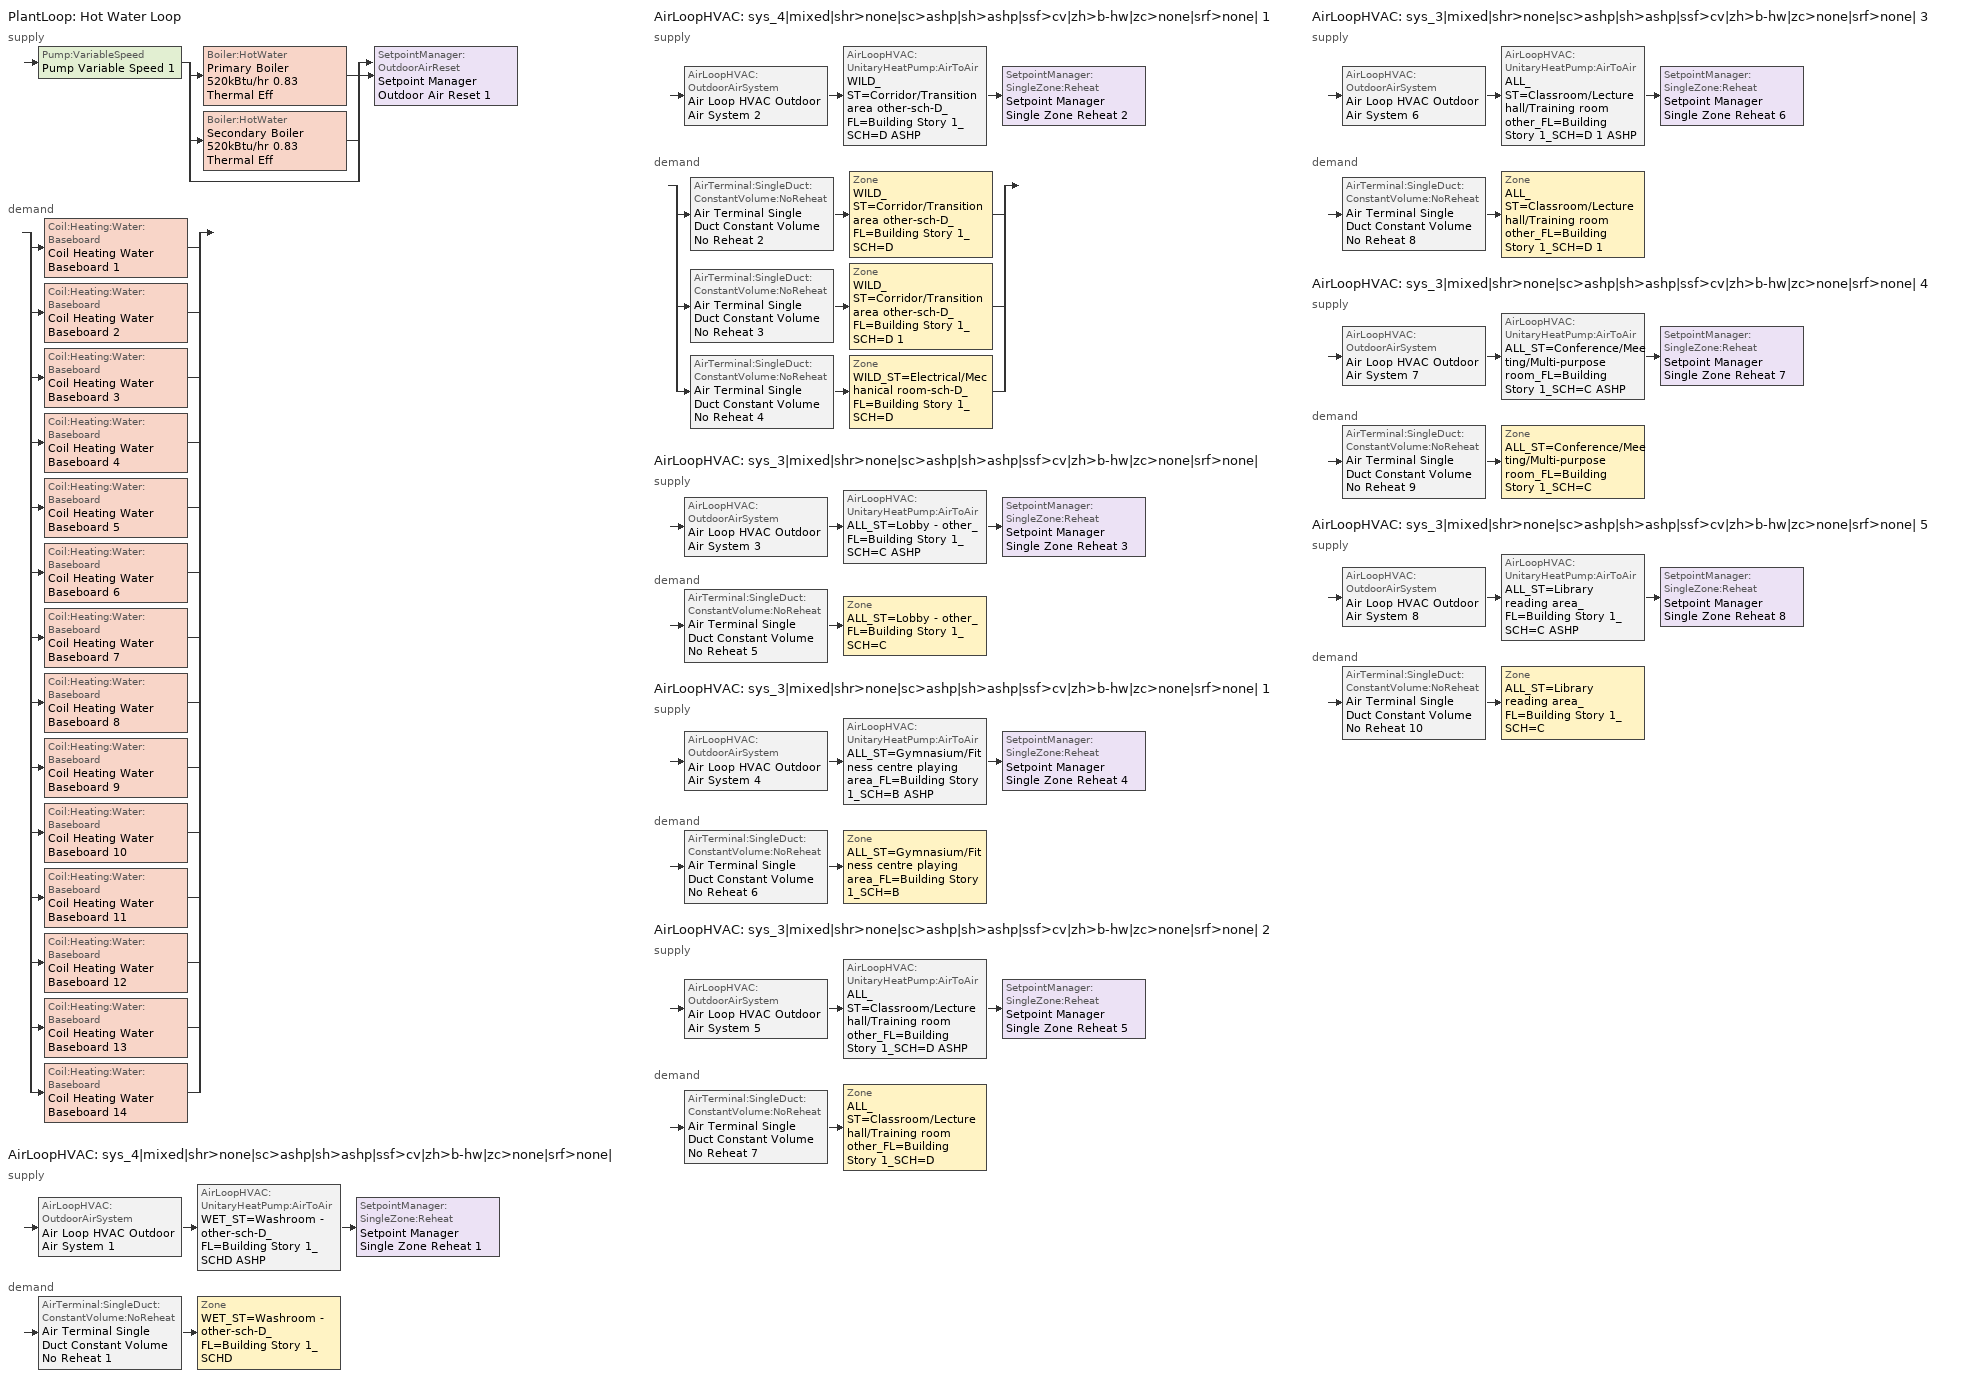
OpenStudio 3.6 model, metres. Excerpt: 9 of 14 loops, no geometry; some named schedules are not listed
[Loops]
PlantLoop 'Hot Water Loop'
 supply: Pump:VariableSpeed 'Pump Variable Speed 1' > split
  | Boiler:HotWater 'Primary Boiler 520kBtu/hr 0.83 Thermal Eff'
  | Boiler:HotWater 'Secondary Boiler 520kBtu/hr 0.83 Thermal Eff'
  | bypass
  join > SetpointManager:OutdoorAirReset 'Setpoint Manager Outdoor Air Reset 1'
 demand: split
  | Coil:Heating:Water:Baseboard 'Coil Heating Water Baseboard 1'
  | Coil:Heating:Water:Baseboard 'Coil Heating Water Baseboard 2'
  | Coil:Heating:Water:Baseboard 'Coil Heating Water Baseboard 3'
  | Coil:Heating:Water:Baseboard 'Coil Heating Water Baseboard 4'
  | Coil:Heating:Water:Baseboard 'Coil Heating Water Baseboard 5'
  | Coil:Heating:Water:Baseboard 'Coil Heating Water Baseboard 6'
  | Coil:Heating:Water:Baseboard 'Coil Heating Water Baseboard 7'
  | Coil:Heating:Water:Baseboard 'Coil Heating Water Baseboard 8'
  | Coil:Heating:Water:Baseboard 'Coil Heating Water Baseboard 9'
  | Coil:Heating:Water:Baseboard 'Coil Heating Water Baseboard 10'
  | Coil:Heating:Water:Baseboard 'Coil Heating Water Baseboard 11'
  | Coil:Heating:Water:Baseboard 'Coil Heating Water Baseboard 12'
  | Coil:Heating:Water:Baseboard 'Coil Heating Water Baseboard 13'
  | Coil:Heating:Water:Baseboard 'Coil Heating Water Baseboard 14'
AirLoopHVAC 'sys_4|mixed|shr>none|sc>ashp|sh>ashp|ssf>cv|zh>b-hw|zc>none|srf>none|'
 supply: AirLoopHVAC:OutdoorAirSystem 'Air Loop HVAC Outdoor Air System 1' > AirLoopHVAC:UnitaryHeatPump:AirToAir 'WET_ST=Washroom - other-sch-D_FL=Building Story 1_SCHD ASHP' > SetpointManager:SingleZone:Reheat 'Setpoint Manager Single Zone Reheat 1'
 demand: AirTerminal:SingleDuct:ConstantVolume:NoReheat 'Air Terminal Single Duct Constant Volume No Reheat 1' > Zone 'WET_ST=Washroom - other-sch-D_FL=Building Story 1_SCHD'
AirLoopHVAC 'sys_4|mixed|shr>none|sc>ashp|sh>ashp|ssf>cv|zh>b-hw|zc>none|srf>none| 1'
 supply: AirLoopHVAC:OutdoorAirSystem 'Air Loop HVAC Outdoor Air System 2' > AirLoopHVAC:UnitaryHeatPump:AirToAir 'WILD_ST=Corridor/Transition area other-sch-D_FL=Building Story 1_SCH=D ASHP' > SetpointManager:SingleZone:Reheat 'Setpoint Manager Single Zone Reheat 2'
 demand: split
  | AirTerminal:SingleDuct:ConstantVolume:NoReheat 'Air Terminal Single Duct Constant Volume No Reheat 2' > Zone 'WILD_ST=Corridor/Transition area other-sch-D_FL=Building Story 1_SCH=D'
  | AirTerminal:SingleDuct:ConstantVolume:NoReheat 'Air Terminal Single Duct Constant Volume No Reheat 3' > Zone 'WILD_ST=Corridor/Transition area other-sch-D_FL=Building Story 1_SCH=D 1'
  | AirTerminal:SingleDuct:ConstantVolume:NoReheat 'Air Terminal Single Duct Constant Volume No Reheat 4' > Zone 'WILD_ST=Electrical/Mechanical room-sch-D_FL=Building Story 1_SCH=D'
AirLoopHVAC 'sys_3|mixed|shr>none|sc>ashp|sh>ashp|ssf>cv|zh>b-hw|zc>none|srf>none|'
 supply: AirLoopHVAC:OutdoorAirSystem 'Air Loop HVAC Outdoor Air System 3' > AirLoopHVAC:UnitaryHeatPump:AirToAir 'ALL_ST=Lobby - other_FL=Building Story 1_SCH=C ASHP' > SetpointManager:SingleZone:Reheat 'Setpoint Manager Single Zone Reheat 3'
 demand: AirTerminal:SingleDuct:ConstantVolume:NoReheat 'Air Terminal Single Duct Constant Volume No Reheat 5' > Zone 'ALL_ST=Lobby - other_FL=Building Story 1_SCH=C'
AirLoopHVAC 'sys_3|mixed|shr>none|sc>ashp|sh>ashp|ssf>cv|zh>b-hw|zc>none|srf>none| 1'
 supply: AirLoopHVAC:OutdoorAirSystem 'Air Loop HVAC Outdoor Air System 4' > AirLoopHVAC:UnitaryHeatPump:AirToAir 'ALL_ST=Gymnasium/Fitness centre playing area_FL=Building Story 1_SCH=B ASHP' > SetpointManager:SingleZone:Reheat 'Setpoint Manager Single Zone Reheat 4'
 demand: AirTerminal:SingleDuct:ConstantVolume:NoReheat 'Air Terminal Single Duct Constant Volume No Reheat 6' > Zone 'ALL_ST=Gymnasium/Fitness centre playing area_FL=Building Story 1_SCH=B'
AirLoopHVAC 'sys_3|mixed|shr>none|sc>ashp|sh>ashp|ssf>cv|zh>b-hw|zc>none|srf>none| 2'
 supply: AirLoopHVAC:OutdoorAirSystem 'Air Loop HVAC Outdoor Air System 5' > AirLoopHVAC:UnitaryHeatPump:AirToAir 'ALL_ST=Classroom/Lecture hall/Training room other_FL=Building Story 1_SCH=D ASHP' > SetpointManager:SingleZone:Reheat 'Setpoint Manager Single Zone Reheat 5'
 demand: AirTerminal:SingleDuct:ConstantVolume:NoReheat 'Air Terminal Single Duct Constant Volume No Reheat 7' > Zone 'ALL_ST=Classroom/Lecture hall/Training room other_FL=Building Story 1_SCH=D'
AirLoopHVAC 'sys_3|mixed|shr>none|sc>ashp|sh>ashp|ssf>cv|zh>b-hw|zc>none|srf>none| 3'
 supply: AirLoopHVAC:OutdoorAirSystem 'Air Loop HVAC Outdoor Air System 6' > AirLoopHVAC:UnitaryHeatPump:AirToAir 'ALL_ST=Classroom/Lecture hall/Training room other_FL=Building Story 1_SCH=D 1 ASHP' > SetpointManager:SingleZone:Reheat 'Setpoint Manager Single Zone Reheat 6'
 demand: AirTerminal:SingleDuct:ConstantVolume:NoReheat 'Air Terminal Single Duct Constant Volume No Reheat 8' > Zone 'ALL_ST=Classroom/Lecture hall/Training room other_FL=Building Story 1_SCH=D 1'
AirLoopHVAC 'sys_3|mixed|shr>none|sc>ashp|sh>ashp|ssf>cv|zh>b-hw|zc>none|srf>none| 4'
 supply: AirLoopHVAC:OutdoorAirSystem 'Air Loop HVAC Outdoor Air System 7' > AirLoopHVAC:UnitaryHeatPump:AirToAir 'ALL_ST=Conference/Meeting/Multi-purpose room_FL=Building Story 1_SCH=C ASHP' > SetpointManager:SingleZone:Reheat 'Setpoint Manager Single Zone Reheat 7'
 demand: AirTerminal:SingleDuct:ConstantVolume:NoReheat 'Air Terminal Single Duct Constant Volume No Reheat 9' > Zone 'ALL_ST=Conference/Meeting/Multi-purpose room_FL=Building Story 1_SCH=C'
AirLoopHVAC 'sys_3|mixed|shr>none|sc>ashp|sh>ashp|ssf>cv|zh>b-hw|zc>none|srf>none| 5'
 supply: AirLoopHVAC:OutdoorAirSystem 'Air Loop HVAC Outdoor Air System 8' > AirLoopHVAC:UnitaryHeatPump:AirToAir 'ALL_ST=Library reading area_FL=Building Story 1_SCH=C ASHP' > SetpointManager:SingleZone:Reheat 'Setpoint Manager Single Zone Reheat 8'
 demand: AirTerminal:SingleDuct:ConstantVolume:NoReheat 'Air Terminal Single Duct Constant Volume No Reheat 10' > Zone 'ALL_ST=Library reading area_FL=Building Story 1_SCH=C'
[Sizing:Zone] Zone Cooling Design Supply Air Temperature Input Method=TemperatureDifference; Zone Cooling Design Supply Air Temperature {C}=14; Zone Cooling Design Supply Air Temperature Difference {deltaC}=11; Zone Heating Design Supply Air Temperature Input Method=TemperatureDifference; Zone Heating Design Supply Air Temperature {C}=40; Zone Heating Design Supply Air Temperature Difference {deltaC}=21; Zone Cooling Design Supply Air Humidity Ratio {kg-H2O/kg-air}=0.0085; Zone Heating Design Supply Air Humidity Ratio {kg-H2O/kg-air}=0.008; Zone Heating Sizing Factor=1.3; Zone Cooling Sizing Factor=1; Cooling Design Air Flow Method=DesignDay; Heating Design Air Flow Method=DesignDay; Account for Dedicated Outdoor Air System=No; Dedicated Outdoor Air System Control Strategy=NeutralSupplyAir; Dedicated Outdoor Air Low Setpoint Temperature for Design {C}=autosize; Dedicated Outdoor Air High Setpoint Temperature for Design {C}=autosize; Zone Load Sizing Method=Sensible Load Only No Latent Load; Zone Latent Cooling Design Supply Air Humidity Ratio Input Method=HumidityRatioDifference; Zone Cooling Design Supply Air Humidity Ratio Difference {kgWater/kgDryAir}=0.005; Zone Latent Heating Design Supply Air Humidity Ratio Input Method=HumidityRatioDifference; Zone Humidification Design Supply Air Humidity Ratio Difference {kgWater/kgDryAir}=0.005
WET_ST=Washroom - other-sch-D_FL=Building Story 1_SCHD; ALL_ST=Lobby - other_FL=Building Story 1_SCH=C; ALL_ST=Gymnasium/Fitness centre playing area_FL=Building Story 1_SCH=B; ALL_ST=Classroom/Lecture hall/Training room other_FL=Building Story 1_SCH=D; ALL_ST=Classroom/Lecture hall/Training room other_FL=Building Story 1_SCH=D 1; ALL_ST=Conference/Meeting/Multi-purpose room_FL=Building Story 1_SCH=C; ALL_ST=Library reading area_FL=Building Story 1_SCH=C; WILD_ST=Corridor/Transition area other-sch-D_FL=Building Story 1_SCH=D; WILD_ST=Corridor/Transition area other-sch-D_FL=Building Story 1_SCH=D 1; WILD_ST=Electrical/Mechanical room-sch-D_FL=Building Story 1_SCH=D
[Zone equipment]
WET_ST=Washroom - other-sch-D_FL=Building Story 1_SCHD: Zone HVAC Baseboard Convective Water 1, Air Terminal Single Duct Constant Volume No Reheat 1
ALL_ST=Lobby - other_FL=Building Story 1_SCH=C: Zone HVAC Baseboard Convective Water 5, Air Terminal Single Duct Constant Volume No Reheat 5
ALL_ST=Gymnasium/Fitness centre playing area_FL=Building Story 1_SCH=B: Zone HVAC Baseboard Convective Water 6, Air Terminal Single Duct Constant Volume No Reheat 6
ALL_ST=Classroom/Lecture hall/Training room other_FL=Building Story 1_SCH=D: Zone HVAC Baseboard Convective Water 7, Air Terminal Single Duct Constant Volume No Reheat 7
ALL_ST=Classroom/Lecture hall/Training room other_FL=Building Story 1_SCH=D 1: Zone HVAC Baseboard Convective Water 8, Air Terminal Single Duct Constant Volume No Reheat 8
ALL_ST=Conference/Meeting/Multi-purpose room_FL=Building Story 1_SCH=C: Zone HVAC Baseboard Convective Water 9, Air Terminal Single Duct Constant Volume No Reheat 9
ALL_ST=Library reading area_FL=Building Story 1_SCH=C: Zone HVAC Baseboard Convective Water 10, Air Terminal Single Duct Constant Volume No Reheat 10
WILD_ST=Corridor/Transition area other-sch-D_FL=Building Story 1_SCH=D: Zone HVAC Baseboard Convective Water 2, Air Terminal Single Duct Constant Volume No Reheat 2
WILD_ST=Corridor/Transition area other-sch-D_FL=Building Story 1_SCH=D 1: Zone HVAC Baseboard Convective Water 3, Air Terminal Single Duct Constant Volume No Reheat 3
WILD_ST=Electrical/Mechanical room-sch-D_FL=Building Story 1_SCH=D: Zone HVAC Baseboard Convective Water 4, Air Terminal Single Duct Constant Volume No Reheat 4
[PlantLoop]
Hot Water Loop: Fluid Type=Water; Glycol Concentration=0; Plant Loop Volume {m3}=Autocalculate; Load Distribution Scheme=Optimal
[Sizing:Plant]
Hot Water Loop: Loop Type=Heating; Design Loop Exit Temperature {C}=82; Loop Design Temperature Difference {deltaC}=16; Sizing Option=NonCoincident; Zone Timesteps in Averaging Window=1; Coincident Sizing Factor Mode=None
[Pump:VariableSpeed]
Pump Variable Speed 1: Rated Pump Head {Pa}=203058; Motor Efficiency=0.865; Pump Control Type=Intermittent; Skin Loss Radiative Fraction=0.5; Design Power Sizing Method=PowerPerFlowPerPressure; Design Electric Power per Unit Flow Rate {W/(m3/s)}=348701.1; Design Shaft Power per Unit Flow Rate per Unit Head {W-s/m3-Pa}=1.28205; Design Minimum Flow Rate Fraction=0
[Boiler:HotWater] Fuel Type=NaturalGas; Nominal Capacity {W}=152455; Nominal Thermal Efficiency=0.83; Normalized Boiler Efficiency Curve=BOILER-EFFFPLR-NECB2011; Water Outlet Upper Temperature Limit {C}=99; Boiler Flow Mode=ConstantFlow; Parasitic Electric Load {W}=0; Sizing Factor=1
Primary Boiler 520kBtu/hr 0.83 Thermal Eff; Secondary Boiler 520kBtu/hr 0.83 Thermal Eff
[SetpointManager:OutdoorAirReset]
Setpoint Manager Outdoor Air Reset 1: Control Variable=Temperature; Setpoint at Outdoor Low Temperature {C}=82; Outdoor Low Temperature {C}=-16; Setpoint at Outdoor High Temperature {C}=60; Outdoor High Temperature {C}=0; Setpoint Node or NodeList=Hot Water Loop Supply Outlet Node
[AirLoopHVAC] Design Supply Air Flow Rate {m3/s}=autosize; Design Return Air Flow Fraction of Supply Air Flow=1
Name | Availability Schedule
sys_4|mixed|shr>none|sc>ashp|sh>ashp|ssf>cv|zh>b-hw|zc>none|srf>none| | sys_4|mixed|shr>none|sc>ashp|sh>ashp|ssf>cv|zh>b-hw|zc>none|srf>none| Occ Sch
sys_4|mixed|shr>none|sc>ashp|sh>ashp|ssf>cv|zh>b-hw|zc>none|srf>none| 1 | sys_4|mixed|shr>none|sc>ashp|sh>ashp|ssf>cv|zh>b-hw|zc>none|srf>none| 1 Occ Sch
sys_3|mixed|shr>none|sc>ashp|sh>ashp|ssf>cv|zh>b-hw|zc>none|srf>none| | sys_3|mixed|shr>none|sc>ashp|sh>ashp|ssf>cv|zh>b-hw|zc>none|srf>none| Occ Sch
sys_3|mixed|shr>none|sc>ashp|sh>ashp|ssf>cv|zh>b-hw|zc>none|srf>none| 1 | sys_3|mixed|shr>none|sc>ashp|sh>ashp|ssf>cv|zh>b-hw|zc>none|srf>none| 1 Occ Sch
sys_3|mixed|shr>none|sc>ashp|sh>ashp|ssf>cv|zh>b-hw|zc>none|srf>none| 2 | sys_3|mixed|shr>none|sc>ashp|sh>ashp|ssf>cv|zh>b-hw|zc>none|srf>none| 2 Occ Sch
sys_3|mixed|shr>none|sc>ashp|sh>ashp|ssf>cv|zh>b-hw|zc>none|srf>none| 3 | sys_3|mixed|shr>none|sc>ashp|sh>ashp|ssf>cv|zh>b-hw|zc>none|srf>none| 3 Occ Sch
sys_3|mixed|shr>none|sc>ashp|sh>ashp|ssf>cv|zh>b-hw|zc>none|srf>none| 4 | sys_3|mixed|shr>none|sc>ashp|sh>ashp|ssf>cv|zh>b-hw|zc>none|srf>none| 4 Occ Sch
sys_3|mixed|shr>none|sc>ashp|sh>ashp|ssf>cv|zh>b-hw|zc>none|srf>none| 5 | sys_3|mixed|shr>none|sc>ashp|sh>ashp|ssf>cv|zh>b-hw|zc>none|srf>none| 5 Occ Sch
[Sizing:System] Type of Load to Size On=Sensible; Design Outdoor Air Flow Rate {m3/s}=Autosize; Central Heating Maximum System Air Flow Ratio=1; Preheat Design Temperature {C}=7; Preheat Design Humidity Ratio {kg-H2O/kg-Air}=0.008; Precool Design Temperature {C}=13; Precool Design Humidity Ratio {kg-H2O/kg-Air}=0.008; Central Cooling Design Supply Air Temperature {C}=13; Central Heating Design Supply Air Temperature {C}=43; Sizing Option=NonCoincident; 100% Outdoor Air in Cooling=No; 100% Outdoor Air in Heating=No; Central Cooling Design Supply Air Humidity Ratio {kg-H2O/kg-Air}=0.0085; Central Heating Design Supply Air Humidity Ratio {kg-H2O/kg-Air}=0.008; Cooling Design Air Flow Method=DesignDay; Cooling Design Air Flow Rate {m3/s}=0; Heating Design Air Flow Method=DesignDay; Heating Design Air Flow Rate {m3/s}=0; System Outdoor Air Method=ZoneSum; Zone Maximum Outdoor Air Fraction=1; Cooling Supply Air Flow Rate Per Floor Area {m3/s-m2}=0.00996765; Cooling Fraction of Autosized Cooling Supply Air Flow Rate=1; Cooling Supply Air Flow Rate Per Unit Cooling Capacity {m3/s-W}=3.94755e-05; Heating Supply Air Flow Rate Per Floor Area {m3/s-m2}=0.00996765; Heating Fraction of Autosized Heating Supply Air Flow Rate=1; Heating Fraction of Autosized Cooling Supply Air Flow Rate=1; Heating Supply Air Flow Rate Per Unit Heating Capacity {m3/s-W}=3.15882e-05; Cooling Design Capacity Method=CoolingDesignCapacity; Cooling Design Capacity {W}=autosize; Cooling Design Capacity Per Floor Area {W/m2}=234.7; Fraction of Autosized Cooling Design Capacity=1; Heating Design Capacity Method=HeatingDesignCapacity; Heating Design Capacity {W}=autosize; Heating Design Capacity Per Floor Area {W/m2}=157; Fraction of Autosized Heating Design Capacity=1; Central Cooling Capacity Control Method=OnOff; Occupant Diversity=autosize
sys_4|mixed|shr>none|sc>ashp|sh>ashp|ssf>cv|zh>b-hw|zc>none|srf>none|; sys_4|mixed|shr>none|sc>ashp|sh>ashp|ssf>cv|zh>b-hw|zc>none|srf>none| 1; sys_3|mixed|shr>none|sc>ashp|sh>ashp|ssf>cv|zh>b-hw|zc>none|srf>none|; sys_3|mixed|shr>none|sc>ashp|sh>ashp|ssf>cv|zh>b-hw|zc>none|srf>none| 1; sys_3|mixed|shr>none|sc>ashp|sh>ashp|ssf>cv|zh>b-hw|zc>none|srf>none| 2; sys_3|mixed|shr>none|sc>ashp|sh>ashp|ssf>cv|zh>b-hw|zc>none|srf>none| 3; sys_3|mixed|shr>none|sc>ashp|sh>ashp|ssf>cv|zh>b-hw|zc>none|srf>none| 4; sys_3|mixed|shr>none|sc>ashp|sh>ashp|ssf>cv|zh>b-hw|zc>none|srf>none| 5
[Fan:OnOff] Availability Schedule=Always On Discrete; Fan Total Efficiency=0.39975; Maximum Flow Rate {m3/s}=autosize; Motor Efficiency=0.615; Motor In Airstream Fraction=1
Name | Pressure Rise {Pa} | Fan Power Ratio Function of Speed Ratio Curve | Fan Efficiency Ratio Function of Speed Ratio Curve
Fan On Off 1 | 622.722 | Fan On Off Power Curve | Fan On Off Efficiency Curve
Fan On Off 2 | 1110.94 | Fan On Off Power Curve 1 | Fan On Off Efficiency Curve 1
Fan On Off 3 | 622.722 | Fan On Off Power Curve 2 | Fan On Off Efficiency Curve 2
Fan On Off 4 | 622.722 | Fan On Off Power Curve 3 | Fan On Off Efficiency Curve 3
Fan On Off 5 | 622.722 | Fan On Off Power Curve 4 | Fan On Off Efficiency Curve 4
Fan On Off 6 | 622.722 | Fan On Off Power Curve 5 | Fan On Off Efficiency Curve 5
Fan On Off 7 | 622.722 | Fan On Off Power Curve 6 | Fan On Off Efficiency Curve 6
Fan On Off 8 | 622.722 | Fan On Off Power Curve 7 | Fan On Off Efficiency Curve 7
[Coil:Cooling:DX:SingleSpeed] Availability Schedule=Always On Discrete; Rated Total Cooling Capacity {W}=autosize; Rated Sensible Heat Ratio=autosize; Rated Air Flow Rate {m3/s}=autosize; Rated Evaporator Fan Power Per Volume Flow Rate 2017 {W/(m3/s)}=773.3; Rated Evaporator Fan Power Per Volume Flow Rate 2023 {W/(m3/s)}=934.4; Total Cooling Capacity Function of Temperature Curve=DXCOOL-NECB2011-REF-CAPFT; Total Cooling Capacity Function of Flow Fraction Curve=DXCOOL-NECB2011-REF-CAPFFLOW; Energy Input Ratio Function of Temperature Curve=DXCOOL-NECB2011-REF-COOLEIRFT; Energy Input Ratio Function of Flow Fraction Curve=DXCOOL-NECB2011-REF-COOLEIRFFLOW; Part Load Fraction Correlation Curve=DXCOOL-NECB2011-REF-COOLPLFFPLR; Minimum Outdoor Dry-Bulb Temperature for Compressor Operation {C}=-25; Nominal Time for Condensate Removal to Begin {s}=0; Ratio of Initial Moisture Evaporation Rate and Steady State Latent Capacity=0; Maximum Cycling Rate {cycles/hr}=0; Latent Capacity Time Constant {s}=0; Condenser Type=AirCooled; Evaporative Condenser Effectiveness=0.9; Evaporative Condenser Air Flow Rate {m3/s}=autosize; Evaporative Condenser Pump Rated Power Consumption {W}=autosize; Crankcase Heater Capacity {W}=0; Maximum Outdoor Dry-Bulb Temperature for Crankcase Heater Operation {C}=10; Basin Heater Capacity {W/K}=0; Basin Heater Setpoint Temperature {C}=2
Name | Rated COP {W/W}
CoilCoolingDXSingleSpeed_ashp 86kBtu/hr 10.8EER; CoilCoolingDXSingleSpeed_ashp 3 90kBtu/hr 10.8EER; CoilCoolingDXSingleSpeed_ashp 4 136kBtu/hr 10.8EER; CoilCoolingDXSingleSpeed_ashp 5 109kBtu/hr 10.8EER; CoilCoolingDXSingleSpeed_ashp 6 84kBtu/hr 10.8EER; CoilCoolingDXSingleSpeed_ashp 7 96kBtu/hr 10.8EER | 3.73224
CoilCoolingDXSingleSpeed_ashp 1 317kBtu/hr 9.3EER | 3.23281
CoilCoolingDXSingleSpeed_ashp 2 162kBtu/hr 10.4EER | 3.59906
[Coil:Heating:DX:SingleSpeed] Availability Schedule=Always On Discrete; Rated Air Flow Rate {m3/s}=Autosize; Rated Supply Fan Power Per Volume Flow Rate 2017 {W/(m3/s)}=773.3; Rated Supply Fan Power Per Volume Flow Rate 2023 {W/(m3/s)}=934.4; Total Heating Capacity Function of Temperature Curve=DXHEAT-NECB2011-REF-CAPFT; Total Heating Capacity Function of Flow Fraction Curve=DXHEAT-NECB2011-REF-CAPFFLOW; Energy Input Ratio Function of Temperature Curve=DXHEAT-NECB2011-REF-EIRFT; Energy Input Ratio Function of Flow Fraction Curve=DXHEAT-NECB2011-REF-EIRFFLOW; Part Load Fraction Correlation Curve=DXHEAT-NECB2011-REF-PLFFPLR; Minimum Outdoor Dry-Bulb Temperature for Compressor Operation {C}=-10; Defrost Strategy=Resistive; Defrost Control=Timed; Defrost Time Period Fraction=0.166667; Resistive Defrost Heater Capacity {W}=2000
Name | Rated Total Heating Capacity {W} | Rated COP {W/W}
CoilHeatingDXSingleSpeed_ashp 62 Clg kBtu/hr 3.1COPH | 18194.6 | 3.32068
CoilHeatingDXSingleSpeed_ashp 1 230 Clg kBtu/hr 3.2COPH | 67369.7 | 3.50727
CoilHeatingDXSingleSpeed_ashp 2 117 Clg kBtu/hr 3.3COPH | 34306.5 | 3.56177
CoilHeatingDXSingleSpeed_ashp 3 65 Clg kBtu/hr 3.3COPH | 19117.8 | 3.53646
CoilHeatingDXSingleSpeed_ashp 4 99 Clg kBtu/hr 3.3COPH | 28946.2 | 3.55284
CoilHeatingDXSingleSpeed_ashp 5 79 Clg kBtu/hr 3.3COPH | 23075.5 | 3.54306
CoilHeatingDXSingleSpeed_ashp 6 61 Clg kBtu/hr 3.1COPH | 17777.6 | 3.32003
CoilHeatingDXSingleSpeed_ashp 7 70 Clg kBtu/hr 3.3COPH | 20459.4 | 3.5387
[Controller:OutdoorAir] Minimum Outdoor Air Flow Rate {m3/s}=autosize; Maximum Outdoor Air Flow Rate {m3/s}=Autosize; Economizer Control Type=DifferentialEnthalpy; Economizer Control Action Type=ModulateFlow; Lockout Type=NoLockout; Minimum Limit Type=FixedMinimum; High Humidity Control=No; Heat Recovery Bypass Control Type=BypassWhenWithinEconomizerLimits
Name | Minimum Outdoor Air Schedule | Controller Mechanical Ventilation
Controller Outdoor Air 1 | sys_4|mixed|shr>none|sc>ashp|sh>ashp|ssf>cv|zh>b-hw|zc>none|srf>none| Occ Sch | Controller Mechanical Ventilation 1
Controller Outdoor Air 2 | sys_4|mixed|shr>none|sc>ashp|sh>ashp|ssf>cv|zh>b-hw|zc>none|srf>none| 1 Occ Sch | Controller Mechanical Ventilation 2
Controller Outdoor Air 3 | sys_3|mixed|shr>none|sc>ashp|sh>ashp|ssf>cv|zh>b-hw|zc>none|srf>none| Occ Sch | Controller Mechanical Ventilation 3
Controller Outdoor Air 4 | sys_3|mixed|shr>none|sc>ashp|sh>ashp|ssf>cv|zh>b-hw|zc>none|srf>none| 1 Occ Sch | Controller Mechanical Ventilation 4
Controller Outdoor Air 5 | sys_3|mixed|shr>none|sc>ashp|sh>ashp|ssf>cv|zh>b-hw|zc>none|srf>none| 2 Occ Sch | Controller Mechanical Ventilation 5
Controller Outdoor Air 6 | sys_3|mixed|shr>none|sc>ashp|sh>ashp|ssf>cv|zh>b-hw|zc>none|srf>none| 3 Occ Sch | Controller Mechanical Ventilation 6
Controller Outdoor Air 7 | sys_3|mixed|shr>none|sc>ashp|sh>ashp|ssf>cv|zh>b-hw|zc>none|srf>none| 4 Occ Sch | Controller Mechanical Ventilation 7
Controller Outdoor Air 8 | sys_3|mixed|shr>none|sc>ashp|sh>ashp|ssf>cv|zh>b-hw|zc>none|srf>none| 5 Occ Sch | Controller Mechanical Ventilation 8
[Controller:MechanicalVentilation] Availability Schedule=Always On Discrete; System Outdoor Air Method=ZoneSum
Controller Mechanical Ventilation 1; Controller Mechanical Ventilation 2; Controller Mechanical Ventilation 3; Controller Mechanical Ventilation 4; Controller Mechanical Ventilation 5; Controller Mechanical Ventilation 6; Controller Mechanical Ventilation 7; Controller Mechanical Ventilation 8
[AirLoopHVAC:OutdoorAirSystem]
Name | Controller
Air Loop HVAC Outdoor Air System 1 | Controller Outdoor Air 1
Air Loop HVAC Outdoor Air System 2 | Controller Outdoor Air 2
Air Loop HVAC Outdoor Air System 3 | Controller Outdoor Air 3
Air Loop HVAC Outdoor Air System 4 | Controller Outdoor Air 4
Air Loop HVAC Outdoor Air System 5 | Controller Outdoor Air 5
Air Loop HVAC Outdoor Air System 6 | Controller Outdoor Air 6
Air Loop HVAC Outdoor Air System 7 | Controller Outdoor Air 7
Air Loop HVAC Outdoor Air System 8 | Controller Outdoor Air 8
[Coil:Heating:Gas] Availability Schedule=Always On Discrete; Nominal Capacity {W}=AutoSize; Parasitic Electric Load {W}=0; Part Load Fraction Correlation Curve=FURNACE-EFFPLR-NECB2011; Parasitic Gas Load {W}=0
Name | Gas Burner Efficiency
Coil Heating Gas 1; Coil Heating Gas 3; Coil Heating Gas 4; Coil Heating Gas 5; Coil Heating Gas 6; Coil Heating Gas 7 | 0.81
Coil Heating Gas 2; Coil Heating Gas 8 | 0.924
[AirLoopHVAC:UnitaryHeatPump:AirToAir] Availability Schedule=Always On Discrete; Supply Air Flow Rate During Cooling Operation {m3/s}=Autosize; Supply Air Flow Rate During Heating Operation {m3/s}=Autosize; Maximum Supply Air Temperature from Supplemental Heater {C}=Autosize
Name | Controlling Zone or Thermostat Location | Supply Air Fan | Heating Coil | Cooling Coil | Supplemental Heating Coil | Supply Air Fan Operating Mode Schedule
WET_ST=Washroom - other-sch-D_FL=Building Story 1_SCHD ASHP | WET_ST=Washroom - other-sch-D_FL=Building Story 1_SCHD | Fan On Off 1 | CoilHeatingDXSingleSpeed_ashp 62 Clg kBtu/hr 3.1COPH | CoilCoolingDXSingleSpeed_ashp 86kBtu/hr 10.8EER | Coil Heating Gas 1 | sys_4|mixed|shr>none|sc>ashp|sh>ashp|ssf>cv|zh>b-hw|zc>none|srf>none| Occ Sch
WILD_ST=Corridor/Transition area other-sch-D_FL=Building Story 1_SCH=D ASHP | WILD_ST=Corridor/Transition area other-sch-D_FL=Building Story 1_SCH=D | Fan On Off 2 | CoilHeatingDXSingleSpeed_ashp 1 230 Clg kBtu/hr 3.2COPH | CoilCoolingDXSingleSpeed_ashp 1 317kBtu/hr 9.3EER | Coil Heating Gas 2 | sys_4|mixed|shr>none|sc>ashp|sh>ashp|ssf>cv|zh>b-hw|zc>none|srf>none| 1 Occ Sch
ALL_ST=Lobby - other_FL=Building Story 1_SCH=C ASHP | ALL_ST=Lobby - other_FL=Building Story 1_SCH=C | Fan On Off 3 | CoilHeatingDXSingleSpeed_ashp 2 117 Clg kBtu/hr 3.3COPH | CoilCoolingDXSingleSpeed_ashp 2 162kBtu/hr 10.4EER | Coil Heating Gas 3 | sys_3|mixed|shr>none|sc>ashp|sh>ashp|ssf>cv|zh>b-hw|zc>none|srf>none| Occ Sch
ALL_ST=Gymnasium/Fitness centre playing area_FL=Building Story 1_SCH=B ASHP | ALL_ST=Gymnasium/Fitness centre playing area_FL=Building Story 1_SCH=B | Fan On Off 4 | CoilHeatingDXSingleSpeed_ashp 3 65 Clg kBtu/hr 3.3COPH | CoilCoolingDXSingleSpeed_ashp 3 90kBtu/hr 10.8EER | Coil Heating Gas 4 | sys_3|mixed|shr>none|sc>ashp|sh>ashp|ssf>cv|zh>b-hw|zc>none|srf>none| 1 Occ Sch
ALL_ST=Classroom/Lecture hall/Training room other_FL=Building Story 1_SCH=D ASHP | ALL_ST=Classroom/Lecture hall/Training room other_FL=Building Story 1_SCH=D | Fan On Off 5 | CoilHeatingDXSingleSpeed_ashp 4 99 Clg kBtu/hr 3.3COPH | CoilCoolingDXSingleSpeed_ashp 4 136kBtu/hr 10.8EER | Coil Heating Gas 5 | sys_3|mixed|shr>none|sc>ashp|sh>ashp|ssf>cv|zh>b-hw|zc>none|srf>none| 2 Occ Sch
ALL_ST=Classroom/Lecture hall/Training room other_FL=Building Story 1_SCH=D 1 ASHP | ALL_ST=Classroom/Lecture hall/Training room other_FL=Building Story 1_SCH=D 1 | Fan On Off 6 | CoilHeatingDXSingleSpeed_ashp 5 79 Clg kBtu/hr 3.3COPH | CoilCoolingDXSingleSpeed_ashp 5 109kBtu/hr 10.8EER | Coil Heating Gas 6 | sys_3|mixed|shr>none|sc>ashp|sh>ashp|ssf>cv|zh>b-hw|zc>none|srf>none| 3 Occ Sch
ALL_ST=Conference/Meeting/Multi-purpose room_FL=Building Story 1_SCH=C ASHP | ALL_ST=Conference/Meeting/Multi-purpose room_FL=Building Story 1_SCH=C | Fan On Off 7 | CoilHeatingDXSingleSpeed_ashp 6 61 Clg kBtu/hr 3.1COPH | CoilCoolingDXSingleSpeed_ashp 6 84kBtu/hr 10.8EER | Coil Heating Gas 7 | sys_3|mixed|shr>none|sc>ashp|sh>ashp|ssf>cv|zh>b-hw|zc>none|srf>none| 4 Occ Sch
ALL_ST=Library reading area_FL=Building Story 1_SCH=C ASHP | ALL_ST=Library reading area_FL=Building Story 1_SCH=C | Fan On Off 8 | CoilHeatingDXSingleSpeed_ashp 7 70 Clg kBtu/hr 3.3COPH | CoilCoolingDXSingleSpeed_ashp 7 96kBtu/hr 10.8EER | Coil Heating Gas 8 | sys_3|mixed|shr>none|sc>ashp|sh>ashp|ssf>cv|zh>b-hw|zc>none|srf>none| 5 Occ Sch
[SetpointManager:SingleZone:Reheat] Minimum Supply Air Temperature {C}=13; Maximum Supply Air Temperature {C}=43
Name | Control Zone | Setpoint Node or NodeList
Setpoint Manager Single Zone Reheat 1 | WET_ST=Washroom - other-sch-D_FL=Building Story 1_SCHD | sys_4|mixed|shr>none|sc>ashp|sh>ashp|ssf>cv|zh>b-hw|zc>none|srf>none| Supply Outlet Node
Setpoint Manager Single Zone Reheat 2 | WILD_ST=Corridor/Transition area other-sch-D_FL=Building Story 1_SCH=D | sys_4|mixed|shr>none|sc>ashp|sh>ashp|ssf>cv|zh>b-hw|zc>none|srf>none| 1 Supply Outlet Node
Setpoint Manager Single Zone Reheat 3 | ALL_ST=Lobby - other_FL=Building Story 1_SCH=C | sys_3|mixed|shr>none|sc>ashp|sh>ashp|ssf>cv|zh>b-hw|zc>none|srf>none| Supply Outlet Node
Setpoint Manager Single Zone Reheat 4 | ALL_ST=Gymnasium/Fitness centre playing area_FL=Building Story 1_SCH=B | sys_3|mixed|shr>none|sc>ashp|sh>ashp|ssf>cv|zh>b-hw|zc>none|srf>none| 1 Supply Outlet Node
Setpoint Manager Single Zone Reheat 5 | ALL_ST=Classroom/Lecture hall/Training room other_FL=Building Story 1_SCH=D | sys_3|mixed|shr>none|sc>ashp|sh>ashp|ssf>cv|zh>b-hw|zc>none|srf>none| 2 Supply Outlet Node
Setpoint Manager Single Zone Reheat 6 | ALL_ST=Classroom/Lecture hall/Training room other_FL=Building Story 1_SCH=D 1 | sys_3|mixed|shr>none|sc>ashp|sh>ashp|ssf>cv|zh>b-hw|zc>none|srf>none| 3 Supply Outlet Node
Setpoint Manager Single Zone Reheat 7 | ALL_ST=Conference/Meeting/Multi-purpose room_FL=Building Story 1_SCH=C | sys_3|mixed|shr>none|sc>ashp|sh>ashp|ssf>cv|zh>b-hw|zc>none|srf>none| 4 Supply Outlet Node
Setpoint Manager Single Zone Reheat 8 | ALL_ST=Library reading area_FL=Building Story 1_SCH=C | sys_3|mixed|shr>none|sc>ashp|sh>ashp|ssf>cv|zh>b-hw|zc>none|srf>none| 5 Supply Outlet Node
[Coil:Heating:Water:Baseboard] Heating Design Capacity Method=HeatingDesignCapacity; Heating Design Capacity {W}=autosize; Heating Design Capacity Per Floor Area {W/m2}=0; Fraction of Autosized Heating Design Capacity=0.8
Coil Heating Water Baseboard 1; Coil Heating Water Baseboard 2; Coil Heating Water Baseboard 3; Coil Heating Water Baseboard 4; Coil Heating Water Baseboard 5; Coil Heating Water Baseboard 6; Coil Heating Water Baseboard 7; Coil Heating Water Baseboard 8; Coil Heating Water Baseboard 9; Coil Heating Water Baseboard 10; Coil Heating Water Baseboard 11; Coil Heating Water Baseboard 12; Coil Heating Water Baseboard 13; Coil Heating Water Baseboard 14
[ZoneHVAC:Baseboard:Convective:Water] Availability Schedule=Always On Discrete
Name | Heating Coil
Zone HVAC Baseboard Convective Water 1 | Coil Heating Water Baseboard 1
Zone HVAC Baseboard Convective Water 2 | Coil Heating Water Baseboard 2
Zone HVAC Baseboard Convective Water 3 | Coil Heating Water Baseboard 3
Zone HVAC Baseboard Convective Water 4 | Coil Heating Water Baseboard 4
Zone HVAC Baseboard Convective Water 5 | Coil Heating Water Baseboard 5
Zone HVAC Baseboard Convective Water 6 | Coil Heating Water Baseboard 6
Zone HVAC Baseboard Convective Water 7 | Coil Heating Water Baseboard 7
Zone HVAC Baseboard Convective Water 8 | Coil Heating Water Baseboard 8
Zone HVAC Baseboard Convective Water 9 | Coil Heating Water Baseboard 9
Zone HVAC Baseboard Convective Water 10 | Coil Heating Water Baseboard 10
Zone HVAC Baseboard Convective Water 11 | Coil Heating Water Baseboard 11
Zone HVAC Baseboard Convective Water 12 | Coil Heating Water Baseboard 12
Zone HVAC Baseboard Convective Water 13 | Coil Heating Water Baseboard 13
Zone HVAC Baseboard Convective Water 14 | Coil Heating Water Baseboard 14
[AirTerminal:SingleDuct:ConstantVolume:NoReheat] Availability Schedule=Always On Discrete; Maximum Air Flow Rate {m3/s}=AutoSize
Air Terminal Single Duct Constant Volume No Reheat 1; Air Terminal Single Duct Constant Volume No Reheat 2; Air Terminal Single Duct Constant Volume No Reheat 3; Air Terminal Single Duct Constant Volume No Reheat 4; Air Terminal Single Duct Constant Volume No Reheat 5; Air Terminal Single Duct Constant Volume No Reheat 6; Air Terminal Single Duct Constant Volume No Reheat 7; Air Terminal Single Duct Constant Volume No Reheat 8; Air Terminal Single Duct Constant Volume No Reheat 9; Air Terminal Single Duct Constant Volume No Reheat 10
[AvailabilityManager:NightCycle] Applicability Schedule=Always On Discrete; Control Type=CycleOnAny; Thermostat Tolerance {deltaC}=1; Cycling Run Time {s}=3600
Availability Manager Night Cycle 1; Availability Manager Night Cycle 2; Availability Manager Night Cycle 3; Availability Manager Night Cycle 4; Availability Manager Night Cycle 5; Availability Manager Night Cycle 6; Availability Manager Night Cycle 7; Availability Manager Night Cycle 8; Availability Manager Night Cycle 9; Availability Manager Night Cycle 10; Availability Manager Night Cycle 11; Availability Manager Night Cycle 12
[EnergyManagementSystem:Sensor] Output Variable or Output Meter Index Key=Environment; Output Variable or Output Meter=Site Outdoor Air Drybulb Temperature
OAT; OAT_1; OAT_2
[EnergyManagementSystem:Actuator] Actuated Component Type=Schedule:Year; Actuated Component Control Type=Schedule Value
Name | Actuated Component
sys3mixedshrnonescashpshashpssfcvzhbhwzcnonesrfnone7HtgSch0; sys3mixedshrnonescashpshashpssfcvzhbhwzcnonesrfnone9HtgSch0; sys4mixedshrnonescashpshashpssfcvzhbhwzcnonesrfnone1HtgSch0 | NECB-D-Thermostat Setpoint-Heating
sys3mixedshrnonescashpshashpssfcvzhbhwzcnonesrfnone7ClgSch0; sys3mixedshrnonescashpshashpssfcvzhbhwzcnonesrfnone9ClgSch0; sys4mixedshrnonescashpshashpssfcvzhbhwzcnonesrfnone1ClgSch0 | NECB-D-Thermostat Setpoint-Cooling
[EnergyManagementSystem:Program]
sys3mixedshrnonescashpshashpssfcvzhbhwzcnonesrfnone7OptimumStartProg0: IF DaylightSavings==0 && DayOfWeek>1 && Hour==5 && OAT<23.9 && OAT>1.7; SET sys3mixedshrnonescashpshashpssfcvzhbhwzcnonesrfnone7ClgSch0 = 29.4; SET sys3mixedshrnonescashpshashpssfcvzhbhwzcnonesrfnone7HtgSch0 = 15.6; ELSEIF DaylightSavings==0 && DayOfWeek==1 && Hour==7 && OAT<23.9 && OAT>1.7; SET sys3mixedshrnonescashpshashpssfcvzhbhwzcnonesrfnone7ClgSch0 = 29.4; SET sys3mixedshrnonescashpshashpssfcvzhbhwzcnonesrfnone7HtgSch0 = 15.6; ELSEIF DaylightSavings==1 && DayOfWeek>1 && Hour==4 && OAT<23.9 && OAT>1.7; SET sys3mixedshrnonescashpshashpssfcvzhbhwzcnonesrfnone7ClgSch0 = 29.4; SET sys3mixedshrnonescashpshashpssfcvzhbhwzcnonesrfnone7HtgSch0 = 15.6; ELSEIF DaylightSavings==1 && DayOfWeek==1 && Hour==6 && OAT<23.9 && OAT>1.7; SET sys3mixedshrnonescashpshashpssfcvzhbhwzcnonesrfnone7ClgSch0 = 29.4; SET sys3mixedshrnonescashpshashpssfcvzhbhwzcnonesrfnone7HtgSch0 = 15.6; ELSE; SET sys3mixedshrnonescashpshashpssfcvzhbhwzcnonesrfnone7ClgSch0 = NULL; SET sys3mixedshrnonescashpshashpssfcvzhbhwzcnonesrfnone7HtgSch0 = NULL; ENDIF
sys3mixedshrnonescashpshashpssfcvzhbhwzcnonesrfnone9OptimumStartProg0: IF DaylightSavings==0 && DayOfWeek>1 && Hour==5 && OAT_1<23.9 && OAT_1>1.7; SET sys3mixedshrnonescashpshashpssfcvzhbhwzcnonesrfnone9ClgSch0 = 29.4; SET sys3mixedshrnonescashpshashpssfcvzhbhwzcnonesrfnone9HtgSch0 = 15.6; ELSEIF DaylightSavings==0 && DayOfWeek==1 && Hour==7 && OAT_1<23.9 && OAT_1>1.7; SET sys3mixedshrnonescashpshashpssfcvzhbhwzcnonesrfnone9ClgSch0 = 29.4; SET sys3mixedshrnonescashpshashpssfcvzhbhwzcnonesrfnone9HtgSch0 = 15.6; ELSEIF DaylightSavings==1 && DayOfWeek>1 && Hour==4 && OAT_1<23.9 && OAT_1>1.7; SET sys3mixedshrnonescashpshashpssfcvzhbhwzcnonesrfnone9ClgSch0 = 29.4; SET sys3mixedshrnonescashpshashpssfcvzhbhwzcnonesrfnone9HtgSch0 = 15.6; ELSEIF DaylightSavings==1 && DayOfWeek==1 && Hour==6 && OAT_1<23.9 && OAT_1>1.7; SET sys3mixedshrnonescashpshashpssfcvzhbhwzcnonesrfnone9ClgSch0 = 29.4; SET sys3mixedshrnonescashpshashpssfcvzhbhwzcnonesrfnone9HtgSch0 = 15.6; ELSE; SET sys3mixedshrnonescashpshashpssfcvzhbhwzcnonesrfnone9ClgSch0 = NULL; SET sys3mixedshrnonescashpshashpssfcvzhbhwzcnonesrfnone9HtgSch0 = NULL; ENDIF
sys4mixedshrnonescashpshashpssfcvzhbhwzcnonesrfnone1OptimumStartProg0: IF DaylightSavings==0 && DayOfWeek>1 && Hour==5 && OAT_2<23.9 && OAT_2>1.7; SET sys4mixedshrnonescashpshashpssfcvzhbhwzcnonesrfnone1ClgSch0 = 29.4; SET sys4mixedshrnonescashpshashpssfcvzhbhwzcnonesrfnone1HtgSch0 = 15.6; ELSEIF DaylightSavings==0 && DayOfWeek==1 && Hour==7 && OAT_2<23.9 && OAT_2>1.7; SET sys4mixedshrnonescashpshashpssfcvzhbhwzcnonesrfnone1ClgSch0 = 29.4; SET sys4mixedshrnonescashpshashpssfcvzhbhwzcnonesrfnone1HtgSch0 = 15.6; ELSEIF DaylightSavings==1 && DayOfWeek>1 && Hour==4 && OAT_2<23.9 && OAT_2>1.7; SET sys4mixedshrnonescashpshashpssfcvzhbhwzcnonesrfnone1ClgSch0 = 29.4; SET sys4mixedshrnonescashpshashpssfcvzhbhwzcnonesrfnone1HtgSch0 = 15.6; ELSEIF DaylightSavings==1 && DayOfWeek==1 && Hour==6 && OAT_2<23.9 && OAT_2>1.7; SET sys4mixedshrnonescashpshashpssfcvzhbhwzcnonesrfnone1ClgSch0 = 29.4; SET sys4mixedshrnonescashpshashpssfcvzhbhwzcnonesrfnone1HtgSch0 = 15.6; ELSE; SET sys4mixedshrnonescashpshashpssfcvzhbhwzcnonesrfnone1ClgSch0 = NULL; SET sys4mixedshrnonescashpshashpssfcvzhbhwzcnonesrfnone1HtgSch0 = NULL; ENDIF
[EnergyManagementSystem:ProgramCallingManager]
sys3mixedshrnonescashpshashpssfcvzhbhwzcnonesrfnone7OptimumStartCallingManager0: BeginTimestepBeforePredictor; sys3mixedshrnonescashpshashpssfcvzhbhwzcnonesrfnone7OptimumStartProg0
sys3mixedshrnonescashpshashpssfcvzhbhwzcnonesrfnone9OptimumStartCallingManager0: BeginTimestepBeforePredictor; sys3mixedshrnonescashpshashpssfcvzhbhwzcnonesrfnone9OptimumStartProg0
sys4mixedshrnonescashpshashpssfcvzhbhwzcnonesrfnone1OptimumStartCallingManager0: BeginTimestepBeforePredictor; sys4mixedshrnonescashpshashpssfcvzhbhwzcnonesrfnone1OptimumStartProg0
[Schedule:Ruleset]
Name | Default Day Schedule | Summer Design Day Schedule | Winter Design Day Schedule
NECB-D-Thermostat Setpoint-Heating | NECB-D-Thermostat Setpoint-Heating Default
sys_3|mixed|shr>none|sc>ashp|sh>ashp|ssf>cv|zh>b-hw|zc>none|srf>none| Occ Sch | sys_3|mixed|shr>none|sc>ashp|sh>ashp|ssf>cv|zh>b-hw|zc>none|srf>none| Occ Sch Default | sys_3|mixed|shr>none|sc>ashp|sh>ashp|ssf>cv|zh>b-hw|zc>none|srf>none| Occ Sch Summer Design Day | sys_3|mixed|shr>none|sc>ashp|sh>ashp|ssf>cv|zh>b-hw|zc>none|srf>none| Occ Sch Winter Design Day
sys_3|mixed|shr>none|sc>ashp|sh>ashp|ssf>cv|zh>b-hw|zc>none|srf>none| 1 Occ Sch | sys_3|mixed|shr>none|sc>ashp|sh>ashp|ssf>cv|zh>b-hw|zc>none|srf>none| 1 Occ Sch Default | sys_3|mixed|shr>none|sc>ashp|sh>ashp|ssf>cv|zh>b-hw|zc>none|srf>none| 1 Occ Sch Summer Design Day | sys_3|mixed|shr>none|sc>ashp|sh>ashp|ssf>cv|zh>b-hw|zc>none|srf>none| 1 Occ Sch Winter Design Day
sys_3|mixed|shr>none|sc>ashp|sh>ashp|ssf>cv|zh>b-hw|zc>none|srf>none| 2 Occ Sch | sys_3|mixed|shr>none|sc>ashp|sh>ashp|ssf>cv|zh>b-hw|zc>none|srf>none| 2 Occ Sch Default | sys_3|mixed|shr>none|sc>ashp|sh>ashp|ssf>cv|zh>b-hw|zc>none|srf>none| 2 Occ Sch Summer Design Day | sys_3|mixed|shr>none|sc>ashp|sh>ashp|ssf>cv|zh>b-hw|zc>none|srf>none| 2 Occ Sch Winter Design Day
sys_3|mixed|shr>none|sc>ashp|sh>ashp|ssf>cv|zh>b-hw|zc>none|srf>none| 3 Occ Sch | sys_3|mixed|shr>none|sc>ashp|sh>ashp|ssf>cv|zh>b-hw|zc>none|srf>none| 3 Occ Sch Default | sys_3|mixed|shr>none|sc>ashp|sh>ashp|ssf>cv|zh>b-hw|zc>none|srf>none| 3 Occ Sch Summer Design Day | sys_3|mixed|shr>none|sc>ashp|sh>ashp|ssf>cv|zh>b-hw|zc>none|srf>none| 3 Occ Sch Winter Design Day
sys_3|mixed|shr>none|sc>ashp|sh>ashp|ssf>cv|zh>b-hw|zc>none|srf>none| 4 Occ Sch | sys_3|mixed|shr>none|sc>ashp|sh>ashp|ssf>cv|zh>b-hw|zc>none|srf>none| 4 Occ Sch Default | sys_3|mixed|shr>none|sc>ashp|sh>ashp|ssf>cv|zh>b-hw|zc>none|srf>none| 4 Occ Sch Summer Design Day | sys_3|mixed|shr>none|sc>ashp|sh>ashp|ssf>cv|zh>b-hw|zc>none|srf>none| 4 Occ Sch Winter Design Day
sys_3|mixed|shr>none|sc>ashp|sh>ashp|ssf>cv|zh>b-hw|zc>none|srf>none| 5 Occ Sch | sys_3|mixed|shr>none|sc>ashp|sh>ashp|ssf>cv|zh>b-hw|zc>none|srf>none| 5 Occ Sch Default | sys_3|mixed|shr>none|sc>ashp|sh>ashp|ssf>cv|zh>b-hw|zc>none|srf>none| 5 Occ Sch Summer Design Day | sys_3|mixed|shr>none|sc>ashp|sh>ashp|ssf>cv|zh>b-hw|zc>none|srf>none| 5 Occ Sch Winter Design Day
sys_4|mixed|shr>none|sc>ashp|sh>ashp|ssf>cv|zh>b-hw|zc>none|srf>none| Occ Sch | sys_4|mixed|shr>none|sc>ashp|sh>ashp|ssf>cv|zh>b-hw|zc>none|srf>none| Occ Sch Default | sys_4|mixed|shr>none|sc>ashp|sh>ashp|ssf>cv|zh>b-hw|zc>none|srf>none| Occ Sch Summer Design Day | sys_4|mixed|shr>none|sc>ashp|sh>ashp|ssf>cv|zh>b-hw|zc>none|srf>none| Occ Sch Winter Design Day
sys_4|mixed|shr>none|sc>ashp|sh>ashp|ssf>cv|zh>b-hw|zc>none|srf>none| 1 Occ Sch | sys_4|mixed|shr>none|sc>ashp|sh>ashp|ssf>cv|zh>b-hw|zc>none|srf>none| 1 Occ Sch Default | sys_4|mixed|shr>none|sc>ashp|sh>ashp|ssf>cv|zh>b-hw|zc>none|srf>none| 1 Occ Sch Summer Design Day | sys_4|mixed|shr>none|sc>ashp|sh>ashp|ssf>cv|zh>b-hw|zc>none|srf>none| 1 Occ Sch Winter Design Day
[Schedule:Day]
sys_3|mixed|shr>none|sc>ashp|sh>ashp|ssf>cv|zh>b-hw|zc>none|srf>none| Occ Sch Default; sys_3|mixed|shr>none|sc>ashp|sh>ashp|ssf>cv|zh>b-hw|zc>none|srf>none| 4 Occ Sch Default; sys_3|mixed|shr>none|sc>ashp|sh>ashp|ssf>cv|zh>b-hw|zc>none|srf>none| 5 Occ Sch Default: 9, 0, 0, 21, 0, 1, 24, 0, 0
sys_3|mixed|shr>none|sc>ashp|sh>ashp|ssf>cv|zh>b-hw|zc>none|srf>none| Occ Sch Winter Design Day; sys_3|mixed|shr>none|sc>ashp|sh>ashp|ssf>cv|zh>b-hw|zc>none|srf>none| Occ Sch Summer Design Day; sys_3|mixed|shr>none|sc>ashp|sh>ashp|ssf>cv|zh>b-hw|zc>none|srf>none| 1 Occ Sch Winter Design Day; sys_3|mixed|shr>none|sc>ashp|sh>ashp|ssf>cv|zh>b-hw|zc>none|srf>none| 1 Occ Sch Summer Design Day; sys_3|mixed|shr>none|sc>ashp|sh>ashp|ssf>cv|zh>b-hw|zc>none|srf>none| 2 Occ Sch Winter Design Day; sys_3|mixed|shr>none|sc>ashp|sh>ashp|ssf>cv|zh>b-hw|zc>none|srf>none| 2 Occ Sch Summer Design Day; sys_3|mixed|shr>none|sc>ashp|sh>ashp|ssf>cv|zh>b-hw|zc>none|srf>none| 3 Occ Sch Winter Design Day; sys_3|mixed|shr>none|sc>ashp|sh>ashp|ssf>cv|zh>b-hw|zc>none|srf>none| 3 Occ Sch Summer Design Day; sys_3|mixed|shr>none|sc>ashp|sh>ashp|ssf>cv|zh>b-hw|zc>none|srf>none| 4 Occ Sch Winter Design Day; sys_3|mixed|shr>none|sc>ashp|sh>ashp|ssf>cv|zh>b-hw|zc>none|srf>none| 4 Occ Sch Summer Design Day; sys_3|mixed|shr>none|sc>ashp|sh>ashp|ssf>cv|zh>b-hw|zc>none|srf>none| 5 Occ Sch Winter Design Day; sys_3|mixed|shr>none|sc>ashp|sh>ashp|ssf>cv|zh>b-hw|zc>none|srf>none| 5 Occ Sch Summer Design Day; sys_4|mixed|shr>none|sc>ashp|sh>ashp|ssf>cv|zh>b-hw|zc>none|srf>none| Occ Sch Winter Design Day; sys_4|mixed|shr>none|sc>ashp|sh>ashp|ssf>cv|zh>b-hw|zc>none|srf>none| Occ Sch Summer Design Day; sys_4|mixed|shr>none|sc>ashp|sh>ashp|ssf>cv|zh>b-hw|zc>none|srf>none| 1 Occ Sch Winter Design Day; sys_4|mixed|shr>none|sc>ashp|sh>ashp|ssf>cv|zh>b-hw|zc>none|srf>none| 1 Occ Sch Summer Design Day: 24, 0, 1
sys_3|mixed|shr>none|sc>ashp|sh>ashp|ssf>cv|zh>b-hw|zc>none|srf>none| Occ Sch Sunday; sys_3|mixed|shr>none|sc>ashp|sh>ashp|ssf>cv|zh>b-hw|zc>none|srf>none| 4 Occ Sch Sunday; sys_3|mixed|shr>none|sc>ashp|sh>ashp|ssf>cv|zh>b-hw|zc>none|srf>none| 5 Occ Sch Sunday: 9, 0, 0, 19, 0, 1, 24, 0, 0
sys_3|mixed|shr>none|sc>ashp|sh>ashp|ssf>cv|zh>b-hw|zc>none|srf>none| 1 Occ Sch Default: 1, 0, 1, 10, 0, 0, 24, 0, 1
sys_3|mixed|shr>none|sc>ashp|sh>ashp|ssf>cv|zh>b-hw|zc>none|srf>none| 1 Occ Sch Saturday: 2, 0, 1, 10, 0, 0, 24, 0, 1
sys_3|mixed|shr>none|sc>ashp|sh>ashp|ssf>cv|zh>b-hw|zc>none|srf>none| 1 Occ Sch Sunday: 1, 0, 0, 2, 0, 1, 11, 0, 0, 23, 0, 1, 24, 0, 0
sys_3|mixed|shr>none|sc>ashp|sh>ashp|ssf>cv|zh>b-hw|zc>none|srf>none| 2 Occ Sch Default; sys_3|mixed|shr>none|sc>ashp|sh>ashp|ssf>cv|zh>b-hw|zc>none|srf>none| 3 Occ Sch Default; sys_4|mixed|shr>none|sc>ashp|sh>ashp|ssf>cv|zh>b-hw|zc>none|srf>none| Occ Sch Default; sys_4|mixed|shr>none|sc>ashp|sh>ashp|ssf>cv|zh>b-hw|zc>none|srf>none| 1 Occ Sch Default: 9, 0, 0, 18, 0, 1, 19, 0, 0, 22, 0, 1, 24, 0, 0
sys_3|mixed|shr>none|sc>ashp|sh>ashp|ssf>cv|zh>b-hw|zc>none|srf>none| 2 Occ Sch Sunday; sys_3|mixed|shr>none|sc>ashp|sh>ashp|ssf>cv|zh>b-hw|zc>none|srf>none| 3 Occ Sch Sunday; sys_4|mixed|shr>none|sc>ashp|sh>ashp|ssf>cv|zh>b-hw|zc>none|srf>none| Occ Sch Sunday; sys_4|mixed|shr>none|sc>ashp|sh>ashp|ssf>cv|zh>b-hw|zc>none|srf>none| 1 Occ Sch Sunday: 24, 0, 0
[Schedule:Rule] Date Specification Type=DateRange; Start Month=1; Start Day=1; End Month=12; End Day=31
Name | Schedule Ruleset | Rule Order | Day Schedule | Apply Sunday | Apply Saturday
sys_3|mixed|shr>none|sc>ashp|sh>ashp|ssf>cv|zh>b-hw|zc>none|srf>none| Occ Sch Sunday Rule | sys_3|mixed|shr>none|sc>ashp|sh>ashp|ssf>cv|zh>b-hw|zc>none|srf>none| Occ Sch | 0 | sys_3|mixed|shr>none|sc>ashp|sh>ashp|ssf>cv|zh>b-hw|zc>none|srf>none| Occ Sch Sunday | Yes
sys_3|mixed|shr>none|sc>ashp|sh>ashp|ssf>cv|zh>b-hw|zc>none|srf>none| 1 Occ Sch Saturday Rule | sys_3|mixed|shr>none|sc>ashp|sh>ashp|ssf>cv|zh>b-hw|zc>none|srf>none| 1 Occ Sch | 1 | sys_3|mixed|shr>none|sc>ashp|sh>ashp|ssf>cv|zh>b-hw|zc>none|srf>none| 1 Occ Sch Saturday |  | Yes
sys_3|mixed|shr>none|sc>ashp|sh>ashp|ssf>cv|zh>b-hw|zc>none|srf>none| 1 Occ Sch Sunday Rule | sys_3|mixed|shr>none|sc>ashp|sh>ashp|ssf>cv|zh>b-hw|zc>none|srf>none| 1 Occ Sch | 0 | sys_3|mixed|shr>none|sc>ashp|sh>ashp|ssf>cv|zh>b-hw|zc>none|srf>none| 1 Occ Sch Sunday | Yes
sys_3|mixed|shr>none|sc>ashp|sh>ashp|ssf>cv|zh>b-hw|zc>none|srf>none| 2 Occ Sch Sunday Rule | sys_3|mixed|shr>none|sc>ashp|sh>ashp|ssf>cv|zh>b-hw|zc>none|srf>none| 2 Occ Sch | 0 | sys_3|mixed|shr>none|sc>ashp|sh>ashp|ssf>cv|zh>b-hw|zc>none|srf>none| 2 Occ Sch Sunday | Yes | Yes
sys_3|mixed|shr>none|sc>ashp|sh>ashp|ssf>cv|zh>b-hw|zc>none|srf>none| 3 Occ Sch Sunday Rule | sys_3|mixed|shr>none|sc>ashp|sh>ashp|ssf>cv|zh>b-hw|zc>none|srf>none| 3 Occ Sch | 0 | sys_3|mixed|shr>none|sc>ashp|sh>ashp|ssf>cv|zh>b-hw|zc>none|srf>none| 3 Occ Sch Sunday | Yes | Yes
sys_3|mixed|shr>none|sc>ashp|sh>ashp|ssf>cv|zh>b-hw|zc>none|srf>none| 4 Occ Sch Sunday Rule | sys_3|mixed|shr>none|sc>ashp|sh>ashp|ssf>cv|zh>b-hw|zc>none|srf>none| 4 Occ Sch | 0 | sys_3|mixed|shr>none|sc>ashp|sh>ashp|ssf>cv|zh>b-hw|zc>none|srf>none| 4 Occ Sch Sunday | Yes
sys_3|mixed|shr>none|sc>ashp|sh>ashp|ssf>cv|zh>b-hw|zc>none|srf>none| 5 Occ Sch Sunday Rule | sys_3|mixed|shr>none|sc>ashp|sh>ashp|ssf>cv|zh>b-hw|zc>none|srf>none| 5 Occ Sch | 0 | sys_3|mixed|shr>none|sc>ashp|sh>ashp|ssf>cv|zh>b-hw|zc>none|srf>none| 5 Occ Sch Sunday | Yes
sys_4|mixed|shr>none|sc>ashp|sh>ashp|ssf>cv|zh>b-hw|zc>none|srf>none| Occ Sch Sunday Rule | sys_4|mixed|shr>none|sc>ashp|sh>ashp|ssf>cv|zh>b-hw|zc>none|srf>none| Occ Sch | 0 | sys_4|mixed|shr>none|sc>ashp|sh>ashp|ssf>cv|zh>b-hw|zc>none|srf>none| Occ Sch Sunday | Yes | Yes
sys_4|mixed|shr>none|sc>ashp|sh>ashp|ssf>cv|zh>b-hw|zc>none|srf>none| 1 Occ Sch Sunday Rule | sys_4|mixed|shr>none|sc>ashp|sh>ashp|ssf>cv|zh>b-hw|zc>none|srf>none| 1 Occ Sch | 0 | sys_4|mixed|shr>none|sc>ashp|sh>ashp|ssf>cv|zh>b-hw|zc>none|srf>none| 1 Occ Sch Sunday | Yes | Yes
[Schedule:Constant]
Always On Discrete: Value=1
[Curve:Exponent] Coefficient1 Constant=1; Coefficient2 Constant=0; Coefficient3 Constant=0; Minimum Value of x=0; Maximum Value of x=1
Fan On Off Power Curve; Fan On Off Power Curve 1; Fan On Off Power Curve 2; Fan On Off Power Curve 3; Fan On Off Power Curve 4; Fan On Off Power Curve 5; Fan On Off Power Curve 6; Fan On Off Power Curve 7
[Curve:Cubic]
Name | Coefficient1 Constant | Coefficient2 x | Coefficient3 x**2 | Coefficient4 x**3 | Minimum Value of x | Maximum Value of x
Fan On Off Efficiency Curve; Fan On Off Efficiency Curve 1; Fan On Off Efficiency Curve 2; Fan On Off Efficiency Curve 3; Fan On Off Efficiency Curve 4; Fan On Off Efficiency Curve 5; Fan On Off Efficiency Curve 6; Fan On Off Efficiency Curve 7 | 1 | 0 | 0 | 0 | 0 | 1
DXHEAT-NECB2011-REF-CAPFT | 0.729009 | 0.0319275 | 0.000136404 | -8.748e-06 | -20 | 20
DXHEAT-NECB2011-REF-CAPFFLOW | 0.84 | 0.16 | 0 | 0 | 0.5 | 1.5
DXHEAT-NECB2011-REF-EIRFT | 1.2183 | -0.03612 | 0.00142 | -2.68e-05 | -20 | 20
DXHEAT-NECB2011-REF-PLFFPLR | 0.3696 | 2.3362 | -2.9577 | 1.2596 | 0.7 | 1
DXCOOL-NECB2011-REF-COOLPLFFPLR | 0.0277 | 4.9151 | -8.184 | 4.2702 | 0.7 | 1
BOILER-EFFFPLR-NECB2011 | 0.3831 | 2.0567 | -2.6469 | 1.2148 | 0 | 1
FURNACE-EFFPLR-NECB2011 | 0.722 | 0.8211 | -1.0396 | 0.5 | 0 | 1
[Curve:Biquadratic] Minimum Value of x=13; Maximum Value of x=24; Minimum Value of y=24; Maximum Value of y=46
Name | Coefficient1 Constant | Coefficient2 x | Coefficient3 x**2 | Coefficient4 y | Coefficient5 y**2 | Coefficient6 x*y
DXCOOL-NECB2011-REF-CAPFT | 0.867905 | 0.0142459 | 0.00055436 | -0.0075575 | 3.3e-05 | -0.0001918
DXCOOL-NECB2011-REF-COOLEIRFT | 0.114171 | 0.0281822 | -0.0004199 | 0.0214108 | 0.000161028 | -0.000679104
[Curve:Quadratic]
Name | Coefficient1 Constant | Coefficient2 x | Coefficient3 x**2 | Minimum Value of x | Maximum Value of x
DXHEAT-NECB2011-REF-EIRFFLOW | 1.3824 | -0.4336 | 0.0512 | 0 | 1
DXCOOL-NECB2011-REF-CAPFFLOW | 0.8 | 0.2 | 0 | 0.5 | 1.5
DXCOOL-NECB2011-REF-COOLEIRFFLOW | 1.1552 | -0.1808 | 0.0256 | 0.5 | 1.5
